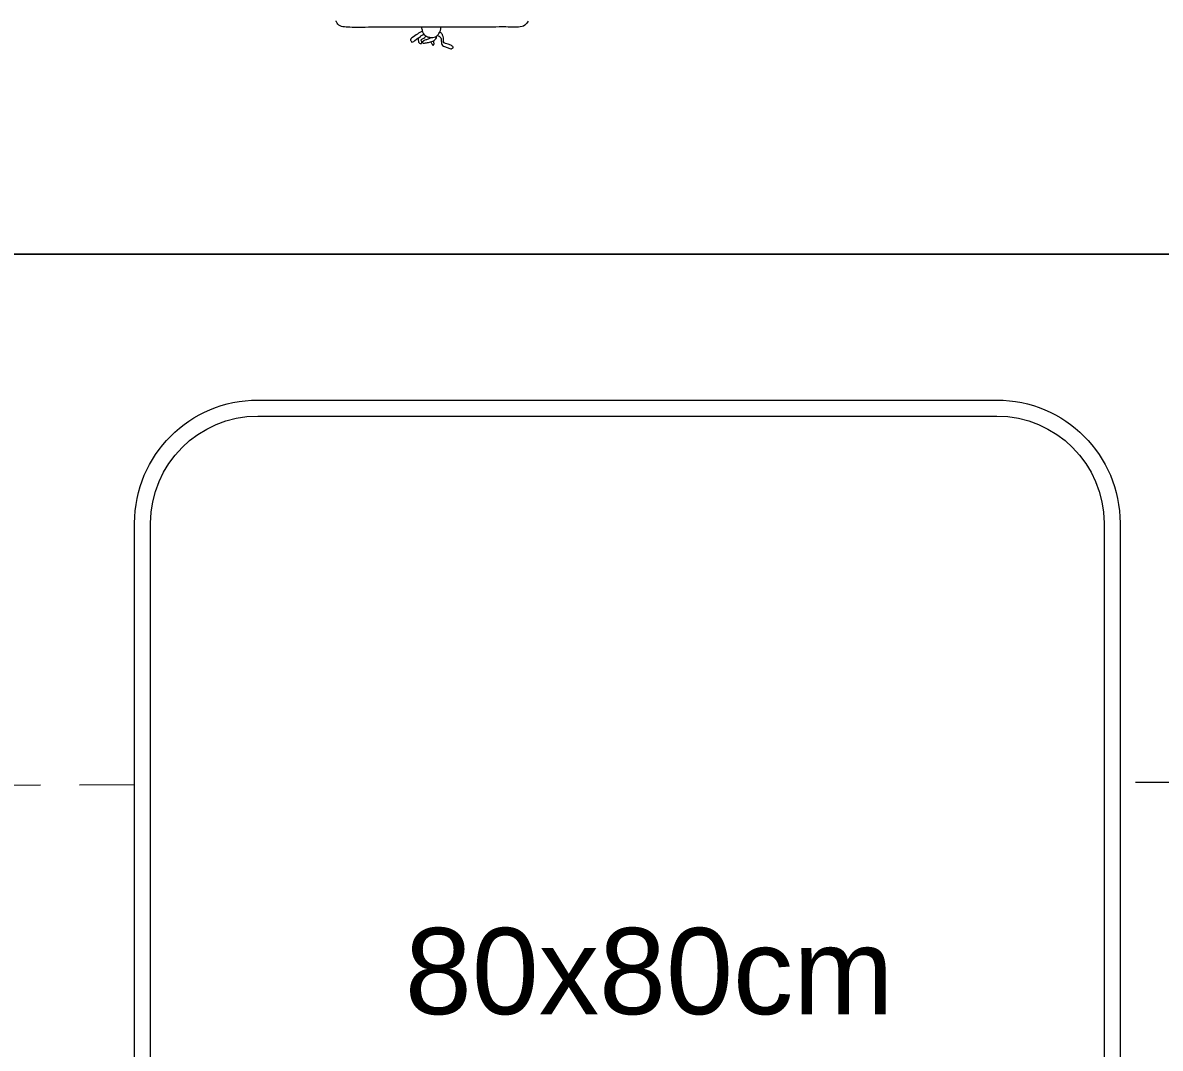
# Model space of a CAD drawing. Header units: centimetres. Extents: x 5488 to 20269, y -31398 to -19684.
# Drawn here: x 16901.6 to 16994, y -23109.5 to -23026.2 of the extents above; entities that cross this region are included whole.
import ezdxf

# ---------------------------------------------------------------- set-up
doc = ezdxf.new("R2010")
doc.units = ezdxf.units.CM
doc.set_wipeout_variables(frame=1)
for name, pattern in [('( Hidden )', [0.375, 0.25, -0.125]), ('DOT', [0.25, 0, -0.25]), ('HIDDEN', [9.524999999999999, 6.35, -3.175])]:
    doc.linetypes.add(name, pattern=pattern)
doc.layers.add('wipeout', color=7, linetype='Continuous', true_color=0xffffff)
for name, color, linetype, lineweight in [('xxx_Auto_FFE_UPHOLSTERY', 67, 'Continuous', 20), ('xxx_Auto_FFE_WOOD', 36, 'Continuous', 0), ('xxx_Auto_Tefris_Silik', 252, 'Continuous', 13), ('xxx_Auto_Tefris_Tefris', 32, 'Continuous', 15), ('xxx_Auto_Yardimci_Yazi', 7, 'Continuous', 9)]:
    doc.layers.add(name, color=color, linetype=linetype, lineweight=lineweight)
doc.styles.add('4N_100', font='arial.ttf', dxfattribs={"height": 16})

# ---------------------------------------------------------------- blocks, each defined once
blk = doc.blocks.new('uyt6ueueyu')
at = {"linetype": 'DOT'}
blk.add_wipeout([(-901.9077874563318, 523.8702232043166), (-841.9077874563314, 523.8702232043091), (-834.8367196444668, 520.9412910161741), (-831.9077874563328, 513.8702232043092), (-831.9077874563319, 451.68378839778853), (-834.8367196444668, 446.79915539244286), (-841.9077874563318, 443.8702232043088), (-901.9077874563322, 443.8702232043161), (-908.9788552681969, 446.7991553924511), (-911.9077874563309, 453.87022320431606), (-911.9077874563318, 513.8702232043165), (-908.9788552681968, 520.9412910161825)], dxfattribs=at).dxf.layer = 'wipeout'
at = {"color": 0}
for points in [[(-901.90778745633, 523.8702232043161), (-841.9077874563318, 523.8702232043088, -0.4142135623730577), (-831.9077874563318, 513.8702232043088), (-831.9077874563318, 453.8702232043088, -0.4142135623731325), (-841.9077874563318, 443.8702232043088), (-901.9077874563318, 443.8702232043161, -0.4142135623730576), (-911.90778745633, 453.8702232043161), (-911.9077874563318, 513.8702232043161, -0.4142135623731324)], [(-901.90778745633, 522.5702232043168), (-841.9077874563318, 522.5702232043095, -0.4142135623730618), (-833.2077874563329, 513.8702232043088), (-833.2077874563311, 453.8702232043088, -0.4142135623731326), (-841.9077874563318, 445.1702232043081), (-901.9077874563318, 445.1702232043153, -0.4142135623730618), (-910.6077874563307, 453.8702232043161), (-910.6077874563307, 513.8702232043161, -0.4142135623731326)]]:
    blk.add_lwpolyline(points, format="xyb", close=True, dxfattribs=at)
at = {"layer": 'xxx_Auto_Yardimci_Yazi', "color": 0, "linetype": '( Hidden )', "ltscale": 50, "style": '4N_100'}
blk.add_text('80x80cm', height=7, rotation=90, dxfattribs=at).set_placement((-862.0643524654037, 465.8070606345846))
blk = doc.blocks.new('lf01_sedir baza')
at = {"layer": 'xxx_Auto_FFE_WOOD'}
blk.add_lwpolyline([(3526.075064179525, 1344.286187823665), (3526.075064179525, 1126.286187823665, -0.4142135623730945), (3520.075064179525, 1120.286187823665), (3424.575064179525, 1120.286187823665, -0.4142135623730951), (3418.575064179525, 1126.286187823665), (3418.575064179525, 1244.286187823665, 0.4142135623730951), (3412.575064179525, 1250.286187823665), (3224.575064179525, 1250.286187823665, -0.4142135623730945), (3218.575064179525, 1256.286187823665), (3218.575064179525, 1265.286187823665)], format="xyb", dxfattribs=at)
blk = doc.blocks.new('mimder plan')
blk.add_lwpolyline([(-196, -10.5), (-196, -95, 0.4142135623730951), (-191, -100), (-5.99997067260756, -100, -0.4142135623730951), (2.932739243988181e-05, -106), (2.932739243988181e-05, -224.0000000000036, 0.4142135623731054), (6.00002932739244, -230.0000000000036), (97.00005865478215, -230.0000000000036, 0.4142135623730951), (103.0000586547822, -224.0000000000036), (103.0000586547822, -10.5, 0.4142135623730951), (97.00005865478215, -4.5), (-190, -4.5, 0.414213562373095)], format="xyb", close=True)
for points in [[(-74.96496602029401, -81.07350422049785), (-75.05507182815018, -81.24875378689467), (-75.45605212193004, -81.52039078166126), (-76.02610975755124, -81.5675531322122), (-76.77287363808318, -81.55615013643546), (-78.93231010229829, -81.57515615040757), (-86.05463989951932, -81.56639368087053), (-88.18589645816974, -81.58556197570579), (-89.60539686739321, -81.57515615040757), (-90.11486889497428, -81.5036342877138), (-90.32187566230823, -81.40024121001261), (-90.47090051644773, -81.24875378689467), (-90.52940411282361, -81.13482730011674), (-90.54800425638132, -81.06912294181893), (-90.54513219004912, -81.0657944991508)], [(-83.54795485373506, -81.88968315788952), (-83.95188830788175, -82.12967569639295), (-84.39840439984073, -82.44303553563441), (-84.50856076798482, -82.60120081401692), (-84.47941723044096, -82.65628732697223), (-84.4314963413326, -82.75804684434843), (-84.43142605461799, -82.75827806528832), (-84.16269683057726, -82.65769871506564), (-83.70899743044902, -82.32167028701588), (-83.51807620324325, -82.19056731875753), (-83.4228901658098, -82.15367383763441)], [(-83.62545454371866, -81.57946597335831), (-83.55664055232228, -81.856159740375), (-83.4852649056902, -82.06224786452367), (-83.27908812880378, -82.2738525399327), (-82.97215710442288, -82.38951766059836), (-82.70022699927176, -82.41057647016714), (-82.46781148373702, -82.3482708862357), (-82.2777602927581, -82.18687585425141), (-82.13356076556556, -81.95432862826783), (-82.05659045629545, -81.72212752946871), (-82.04441695732748, -81.57971628373343)], [(-82.32373280466163, -82.24732305347425), (-82.18265706169586, -82.31414927815786), (-82.05104732773361, -82.44208551854172), (-82.02025407122892, -82.58555625741428), (-82.00424747097713, -82.77134713714986), (-81.99702772561977, -82.88020033632347), (-81.9638435741781, -82.98261196081876), (-81.67393573786467, -83.17666333405941), (-81.39126065959681, -83.27948061918505), (-81.22685104584889, -83.32649453296472), (-81.1458333619521, -83.3113360082134), (-81.04764247104868, -83.24018773139687), (-81.17333232044803, -83.0667246646517), (-81.44631350879536, -82.95831101616204), (-81.81889979099469, -82.7504003060385), (-81.81889979099469, -82.58555625741428), (-81.82613322150792, -82.44084932642727), (-81.89948231981361, -82.23086405698268), (-82.02718945470224, -82.04227164008626), (-82.15262103735404, -81.99324034147867)], [(-83.8610569083121, -82.43845834348758), (-83.87616239371528, -82.61902702102816), (-83.85541524955079, -82.73012705676229), (-83.84179498364028, -82.82320248227188), (-83.71089793008105, -82.90854608227892), (-83.62941392258836, -82.89144569842756), (-83.59169957739869, -82.84025644961002), (-83.62941392258836, -82.6966912802236), (-83.63669918045161, -82.60390585003188), (-83.52148127203873, -82.52014562031036), (-83.34370518119795, -82.3998095547613), (-83.28518556743984, -82.32238280618185)], [(-82.41571916153225, -82.31666891848727), (-82.47533430173462, -82.52354985880811), (-82.65676461570365, -82.70329255308752), (-82.98414002553181, -82.81380593483482), (-83.3215326576701, -82.88052045107179), (-83.45219991109298, -82.88405702856835), (-83.52958290293827, -82.83898900585336), (-83.55357070415084, -82.79556453491386), (-83.45895135018327, -82.69004308681542), (-83.41259836239806, -82.64396509033395), (-83.18746810472476, -82.56194656284788), (-82.94046316605636, -82.46922402358905), (-82.8212586684258, -82.40048912458224)], [(-83.04445536370076, -82.36782549784039), (-83.01753387316967, -82.39735804909651), (-82.99006011916026, -82.49002769926665)], [(-82.84531468332534, -82.77650801280834), (-82.79683583256156, -82.87735371050076), (-82.75760301353876, -82.9473503664558), (-82.71123407587038, -83.00798167021276), (-82.67488698564011, -83.05073264253588), (-82.62547393957175, -82.98375612007294), (-82.59078978883554, -82.93197994727234), (-82.6027471059715, -82.85217813691997), (-82.61470442310565, -82.77237632656761), (-82.63099078906089, -82.68729070563131)]]:
    blk.add_spline(points, degree=3)
blk = doc.blocks.new('A$Caa46bac8')
blk.add_blockref('lf01_sedir baza', (-3524.317704866644, -1348.528828510785))
at = {"layer": 'xxx_Auto_FFE_UPHOLSTERY'}
blk.add_blockref('mimder plan', (-105.7426700145106, 1.757359312879998), dxfattribs=at)

msp = doc.modelspace()

# ---------------------------------------------------------------- linework, layer by layer
at = {"layer": 'xxx_Auto_Tefris_Silik', "linetype": 'HIDDEN'}
msp.add_lwpolyline([(17131.66489236389, -23087.57206644981), (16367.98791466127, -23089.41205401544)], dxfattribs=at)

# ---------------------------------------------------------------- next in the draw order: block references
at = {"layer": 'xxx_Auto_Tefris_Tefris', "rotation": 270}
msp.add_blockref('uyt6ueueyu', (16466.84912913095, -23968.76847994627), dxfattribs=at)

# ---------------------------------------------------------------- next in the draw order: block references
at = {"layer": 'xxx_Auto_Tefris_Tefris'}
msp.add_blockref('A$Caa46bac8', (17123.36772872406, -22946.7808308223), dxfattribs=at)

doc.saveas('drawing.dxf')
